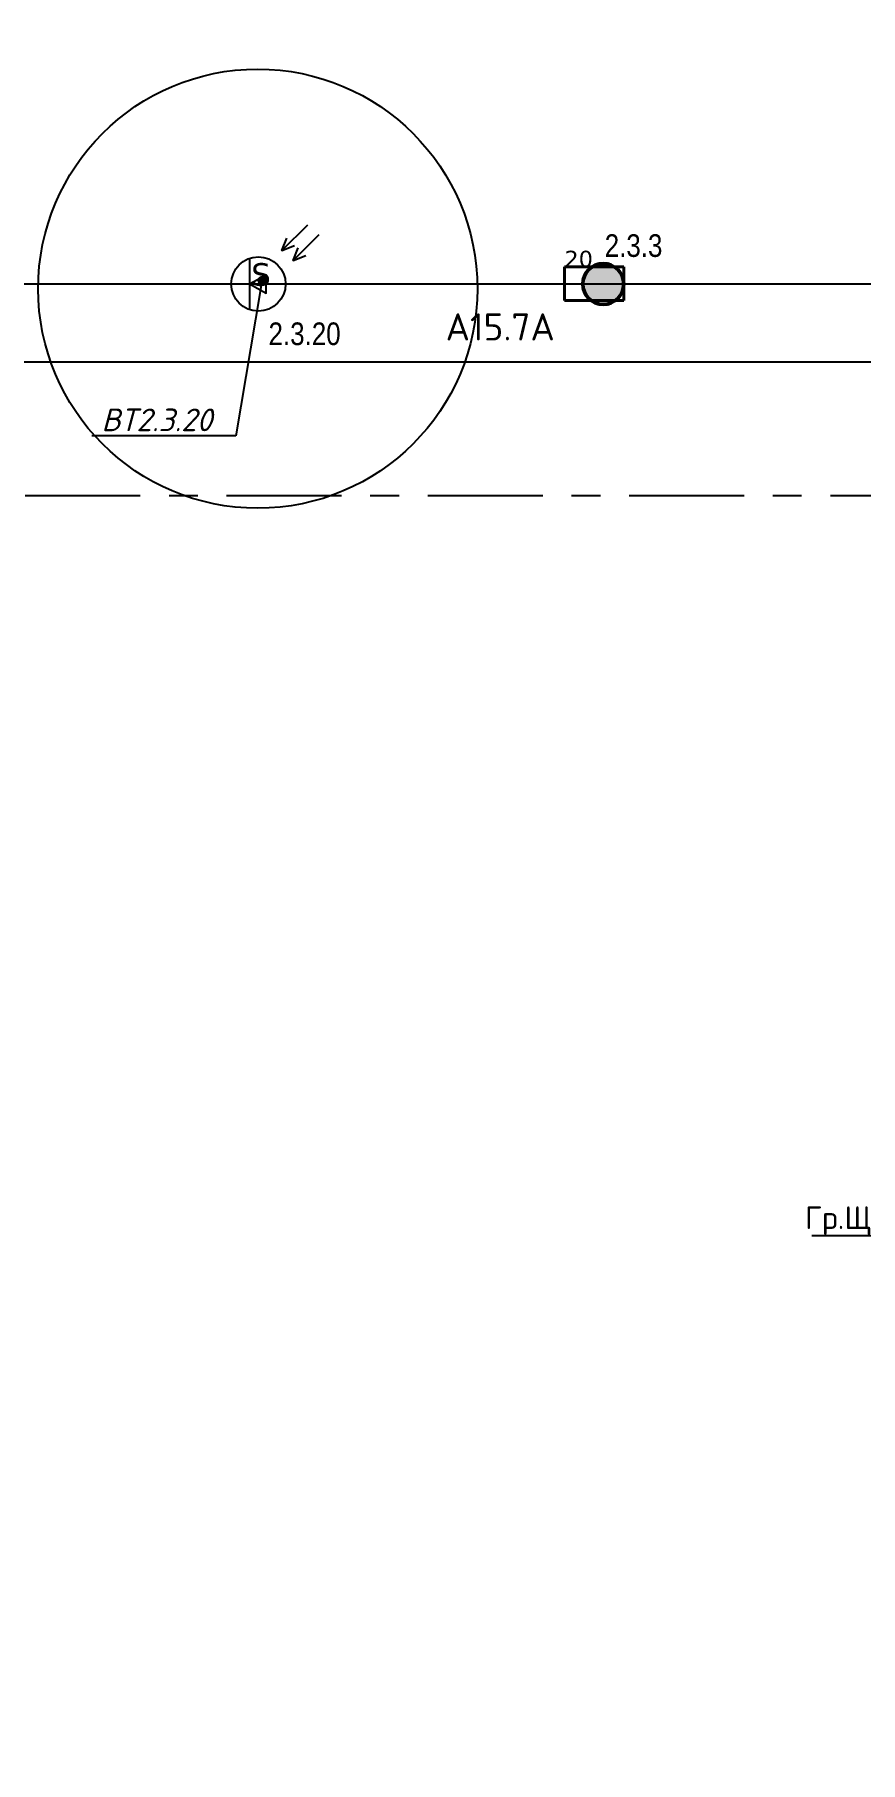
# Model space of a CAD drawing. Header units: millimetres. Extents: x -243740 to 150609, y -473655 to -165121.
# Drawn here: x -20220 to -11100, y -396928 to -377843 of the extents above; entities that cross this region are included whole.
import ezdxf
from ezdxf import colors
from ezdxf.entities.mleader import LeaderData, LeaderLine
from ezdxf.enums import TextEntityAlignment as Align
from ezdxf.math import Vec2, Vec3

# ---------------------------------------------------------------- set-up
doc = ezdxf.new("R2010")
doc.units = ezdxf.units.MM
doc.linetypes.add('Линия сетки', pattern=[22.225, 12.7, -3.175, 3.175, -3.175])
for name, color, linetype, lineweight in [('0_Авт.', 255, 'Continuous', 5), ('_освещение_dali', 3, 'Continuous', 50), ('DALLI', 6, 'TRAY', 30)]:
    doc.layers.add(name, color=color, linetype=linetype, lineweight=lineweight)
for name, color, linetype in [('_HMI', 6, 'Continuous'), ('_Гр.ЩД-1C.10.4.I6.1', 6, 'Continuous'), ('_Гр.ЩД-1А.5.9.I1.7', 6, 'Continuous')]:
    doc.layers.add(name, color=color, linetype=linetype)
doc.layers.add('сВЕтильники', color=7, linetype='Continuous', lineweight=40, true_color=0x600080)
doc.styles.add('ELine', font='txt.shx')
doc.styles.add('ISOCPEUR', font='isocpeur.ttf')
doc.styles.add('ISOCPEUR_1', font='isocpeur.ttf', dxfattribs={"height": 200})
doc.styles.get("Standard").update_dxf_attribs({"font": 'ARIALN.TTF'})
doc.styles.add('TableTextStyle', font='')
doc.styles.add('Шрифт - 200', font='', dxfattribs={"height": 200})
doc.styles.get('TableTextStyle').set_extended_font_data('VERDANA.TTF')
doc.styles.get('Шрифт - 200').set_extended_font_data('GOST Common', italic=True)
doc.linetypes.add('TRAY', pattern='A,12.119257,["_",ELine,S=4.5,R=90,X=0,Y=-1.555839],0.750382,["_",ELine,S=4.5,R=0,X=0,Y=-0.805849],1.314849,["_",ELine,S=4.5,R=0,X=0,Y=-0.805849],2.250029,["_",ELine,S=4.5,R=90,X=0,Y=-1.555839],13.565483', length=30)
doc.linetypes.add('Truba', pattern='A,3e-05,[4,MSH_7,S=1,R=0,X=0,Y=0],-3.022072', length=3.022102)
doc.linetypes.add('Проводка в лотке', pattern='A,7.5,[130,ltypeshp.shx,S=0.5,R=0,X=0,Y=0],1,[130,ltypeshp.shx,S=1,R=90,X=0,Y=-0.5],1,[130,ltypeshp.shx,S=0.5,R=0,X=0,Y=0],7.5', length=17)

# ---------------------------------------------------------------- blocks, each defined once
blk = doc.blocks.new('A$C85fa3c5e')
at = {"layer": '0_Авт.', "color": 6, "lineweight": 25, "ltscale": 100}
for points in [[(5.42, 6.5), (2.59, 3.68), (3.15, 5.07)], [(5.42, 6.5), (2.59, 3.68), (3.98, 4.24)], [(6.66, 5.43), (3.83, 2.6), (4.39, 3.99)], [(6.66, 5.43), (3.83, 2.6), (5.22, 3.16)], [(-0.97, 2.84), (-0.98, -2.84)], [(-3, 0), (3, 0)], [(-0.98, 0), (0.85, 1), (0.85, -0.01)], [(-0.98, 0), (0.84, -1.02), (0.85, -0.01)]]:
    blk.add_lwpolyline(points, dxfattribs=at)
blk.add_circle((0, 0), 3, dxfattribs=at)
blk = doc.blocks.new('_Dot')
at = {"color": 0, "linetype": 'ByBlock', "lineweight": -2}
blk.add_line((-0.5, 0), (-1, 0), dxfattribs=at)
at = {"color": 0, "linetype": 'ByBlock', "const_width": 0.5}
blk.add_lwpolyline([(-0.25, 0, 1), (0.25, 0, 1)], format="xyb", close=True, dxfattribs=at)
blk = doc.blocks.new('dgdg')
at = {"layer": 'сВЕтильники', "lineweight": 40}
for points in [[(220272, 16655, 0), (220272, 17027, 0)], [(220272, 17027, 0), (220272, 16655, 0)], [(220272, 17027, 0), (220929, 17027, 0)], [(220929, 17027, 0), (220272, 17027, 0)], [(220929, 17027, 0), (220272, 17027, 0)], [(220272, 17027, 0), (220272, 16655, 0)], [(220272, 16655, 0), (220272, 17027, 0)], [(220272, 17027, 0), (220929, 17027, 0)], [(220929, 17027, 0), (220929, 16655, 0)], [(220929, 16655, 0), (220929, 17027, 0)], [(220929, 16655, 0), (220929, 17027, 0)], [(220929, 17027, 0), (220929, 16655, 0)], [(220929, 16655, 0), (220272, 16655, 0)], [(220272, 16655, 0), (220929, 16655, 0)], [(220272, 16655, 0), (220929, 16655, 0)], [(220929, 16655, 0), (220272, 16655, 0)]]:
    blk.add_polyline3d(points, dxfattribs=at)
at = {"layer": 'сВЕтильники', "style": 'ISOCPEUR_1'}
blk.add_text('А15.7А', height=300, dxfattribs=at).set_placement((218959, 16215))
blk = doc.blocks.new('A$Cab2378fa')
at = {"lineweight": 25, "true_color": 0xfff5f5}
h = blk.add_hatch(color=7, dxfattribs=at)
h.dxf.hatch_style = 1
h.paths.add_polyline_path([(0, 0), (-142, -170, 0.174923), (3, -222, 0.197808), (162, -157)])
h.paths.add_polyline_path([(-163, 158), (0, 0), (148, 178, 0.175398), (3, 230, 0.209014)])
at = {"lineweight": 25}
h = blk.add_hatch(color=0, dxfattribs=at)
h.paths.add_polyline_path([(162, -157, 0.442338), (148, 178), (0, 0)])
h.paths.add_polyline_path([(-142, -170), (0, 0), (-163, 158, 0.430096)])
blk.add_circle((3, 4), 226)

msp = doc.modelspace()

# ---------------------------------------------------------------- linework, layer by layer
at = {"layer": '_HMI', "ltscale": 100}
msp.add_lwpolyline([(-3995, -388487), (-3995, -381461), (-40908, -381461), (-40908, -384058), (-150052, -384058), (-150052, -393665)], dxfattribs=at)
at = {"layer": '_Гр.ЩД-1А.5.9.I1.7', "ltscale": 100}
msp.add_lwpolyline([(-150052, -393665), (-150052, -384058), (-40908, -384058), (-40908, -380597), (-3614, -380598), (-3614, -372662), (-38668, -372682), (-38668, -364593), (-3613, -364593), (-3613, -356723), (-38668, -356692)], dxfattribs=at)
at = {"layer": 'DALLI', "color": 0, "linetype": 'Линия сетки', "lineweight": -3, "ltscale": 100}
msp.add_lwpolyline([(-39895, -353037), (-1272, -353037), (-1272, -382937), (-39895, -382937)], close=True, dxfattribs=at)
at = {"layer": 'Defpoints', "color": 3, "ltscale": 100}
msp.add_circle((-17755, -380650, 12785), 2425, dxfattribs=at)

# ---------------------------------------------------------------- block references
at = {"layer": '0_Авт.', "color": 3, "linetype": 'Проводка в лотке', "ltscale": 100, "xscale": 100, "yscale": 100, "zscale": 100}
msp.add_blockref('A$C85fa3c5e', (-17748, -380598, 12785), dxfattribs=at)
at = {"layer": '_освещение_dali', "color": 5, "ltscale": 100}
msp.add_blockref('A$Cab2378fa', (-13943, -380602), dxfattribs=at)
at = {"layer": 'Defpoints', "linetype": 'Truba'}
msp.add_blockref('dgdg', (-234640, -397437), dxfattribs=at)

# ---------------------------------------------------------------- texts
at = {"layer": '_Гр.ЩД-1А.5.9.I1.7', "ltscale": 100}
for s, p in [('2.3.3', (-13605, -380374)), ('2.3.20', (-17238, -381348))]:
    msp.add_text(s, height=250, dxfattribs=at).set_placement(p, align=Align.BOTTOM_CENTER)
at = {"layer": '_освещение_dali', "color": 31, "true_color": 0xfcc187, "style": 'TableTextStyle'}
for s, height, p in [('20', 180, (-14368, -380411)), ('S', 250, (-17828, -380618, 12785))]:
    msp.add_text(s, height=height, dxfattribs=at).set_placement(p)

# ---------------------------------------------------------------- leaders
at = {"layer": '_Гр.ЩД-1C.10.4.I6.1', "ltscale": 100}
ml = msp.add_multileader_mtext('Standard', dxfattribs=at)
ml.set_content('Гр.ЩД-1C.10.4.I6.1', color=256, style='ISOCPEUR')
ml.set_leader_properties()
ml.set_arrow_properties(name='DOT')
ml.build(insert=Vec2(0, 0))
ml.multileader.update_dxf_attribs({"has_dogleg": 0, "text_left_attachment_type": 6, "text_right_attachment_type": 6, "arrow_head_size": 100})
ctx = ml.context
ctx.base_point, ctx.char_height, ctx.arrow_head_size, ctx.landing_gap_size, ctx.plane_origin = Vec3(-11912, -391111), 250, 100, 200, Vec3(72681, -263341)
ctx.left_attachment, ctx.right_attachment = 6, 6
notes = []
notes.append((ctx, [(1, (1, 1, 0), (-8979, -391111), (-1, 0), 8, [(1, [(-7737, -390771)], 0, [])])]))
ctx.mtext.insert, ctx.mtext.width, ctx.mtext.flow_direction = Vec3(-11712, -390786), 2425, 5
at = {"layer": '_освещение_dali'}
ml = msp.add_multileader_mtext('Standard', dxfattribs=at)
ml.set_content('{\\fISOCPEUR|b0|i1|c204|p34;ВТ2.3.20}', color=256, style='Шрифт - 200')
ml.set_leader_properties()
ml.set_arrow_properties(name='DOT')
ml.build(insert=Vec2(0, 0))
ml.multileader.update_dxf_attribs({"has_dogleg": 0, "text_left_attachment_type": 6, "text_right_attachment_type": 6, "arrow_head_size": 100})
ctx = ml.context
ctx.base_point, ctx.char_height, ctx.arrow_head_size, ctx.landing_gap_size, ctx.plane_origin = Vec3(-19682, -382274, 12785), 250, 100, 200, Vec3(68183, -251259, 12785)
ctx.left_attachment, ctx.right_attachment = 6, 6
notes.append((ctx, [(1, (1, 1, 0), (-17991, -382274, 12785), (-1, 0), 8, [(1, [(-17709, -380560, 12785)], 0, [])])]))
ctx.mtext.insert, ctx.mtext.flow_direction = Vec3(-19482, -381974, 12785), 5
for ctx, leaders in notes:
    for number, flags, end, landing, length, lines in leaders:
        leader = LeaderData()
        leader.index, (leader.has_last_leader_line, leader.has_dogleg_vector, leader.attachment_direction) = number, flags
        leader.last_leader_point, leader.dogleg_vector, leader.dogleg_length = Vec3(end), Vec3(landing), length
        for number, points, colour, breaks in lines:
            line = LeaderLine()
            line.index, line.vertices, line.color, line.breaks = number, Vec3.list(points), colors.encode_raw_color(colour), breaks
            leader.lines.append(line)
        ctx.leaders.append(leader)

doc.saveas('drawing.dxf')
